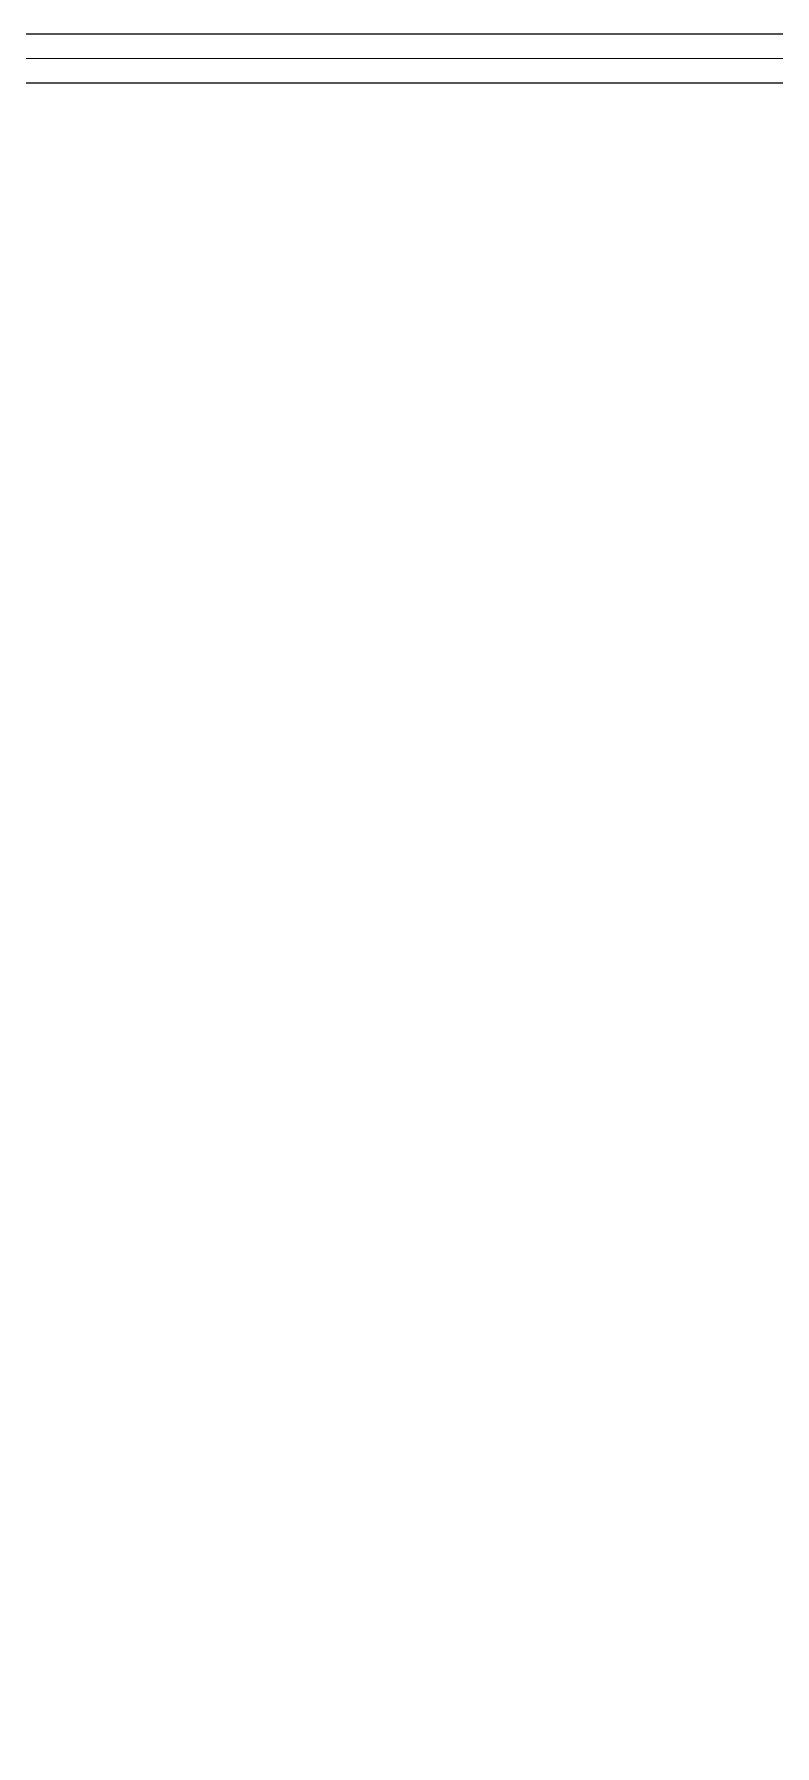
# Model space of a CAD drawing. Header units: centimetres. Extents: x 118932 to 154602, y -32682 to -23521.
# Drawn here: x 129590.2 to 129628.2, y -27689.6 to -27601.9 of the extents above; entities that cross this region are included whole.
import ezdxf

# ---------------------------------------------------------------- set-up
doc = ezdxf.new("R2010")
doc.units = ezdxf.units.CM
doc.header["$LTSCALE"] = 50
doc.header["$MEASUREMENT"] = 0
doc.layers.add('GEN_05_ML_Alçıpan_giydirme', color=7, linetype='Continuous', lineweight=18, true_color=0x7ebab5)

# ---------------------------------------------------------------- blocks, each defined once
blk = doc.blocks.new('PP_Level-1_Cblok_YeniDuvarlar')
at = {"layer": 'GEN_05_ML_Alçıpan_giydirme', "elevation": 0.003}
for points in [[(-397.815, -1406.568), (-74.815, -1406.57), (-74.814, -1391.565), (-62.814, -1391.565), (-62.814, -1023.358), (-71.318, -1023.358), (-71.318, -957.358), (-62.814, -957.358), (-62.814, -649.784), (-71.313, -649.784), (-71.313, -583.784), (-62.814, -583.784), (-62.811, -120.172), (-443.425, -120.169)], [(-397.815, -1405.318), (-76.065, -1405.32), (-76.064, -1390.315), (-64.064, -1390.315), (-64.064, -1024.608), (-72.568, -1024.608), (-72.568, -956.108), (-64.064, -956.108), (-64.064, -651.034), (-72.563, -651.034), (-72.563, -582.534), (-64.064, -582.534), (-64.061, -121.422), (-443.425, -121.419)], [(-397.815, -1404.068), (-77.315, -1404.07), (-77.314, -1389.065), (-65.314, -1389.065), (-65.314, -1025.858), (-73.818, -1025.858), (-73.818, -954.858), (-65.314, -954.858), (-65.314, -652.284), (-73.813, -652.284), (-73.813, -581.284), (-65.314, -581.284), (-65.311, -122.672), (-443.425, -122.669)]]:
    blk.add_lwpolyline(points, dxfattribs=at)

msp = doc.modelspace()

# ---------------------------------------------------------------- block references
at = {"color": 6}
msp.add_blockref('PP_Level-1_Cblok_YeniDuvarlar', (129850.161, -27481.781, -0.003), dxfattribs=at)

doc.saveas('drawing.dxf')
